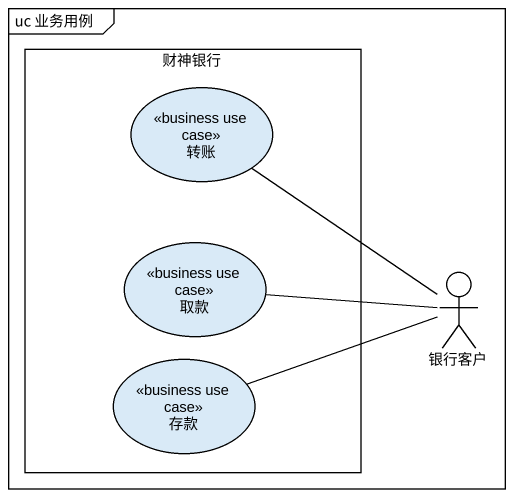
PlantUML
@startuml
mainframe uc 业务用例
rectangle 财神银行 {
  usecase 转账 <<business use case>>
  usecase 取款 <<business use case>>
  usecase 存款 <<business use case>>
}
actor 银行客户
银行客户 -up- 转账
银行客户 -left- 取款
银行客户 -left- 存款
@enduml
